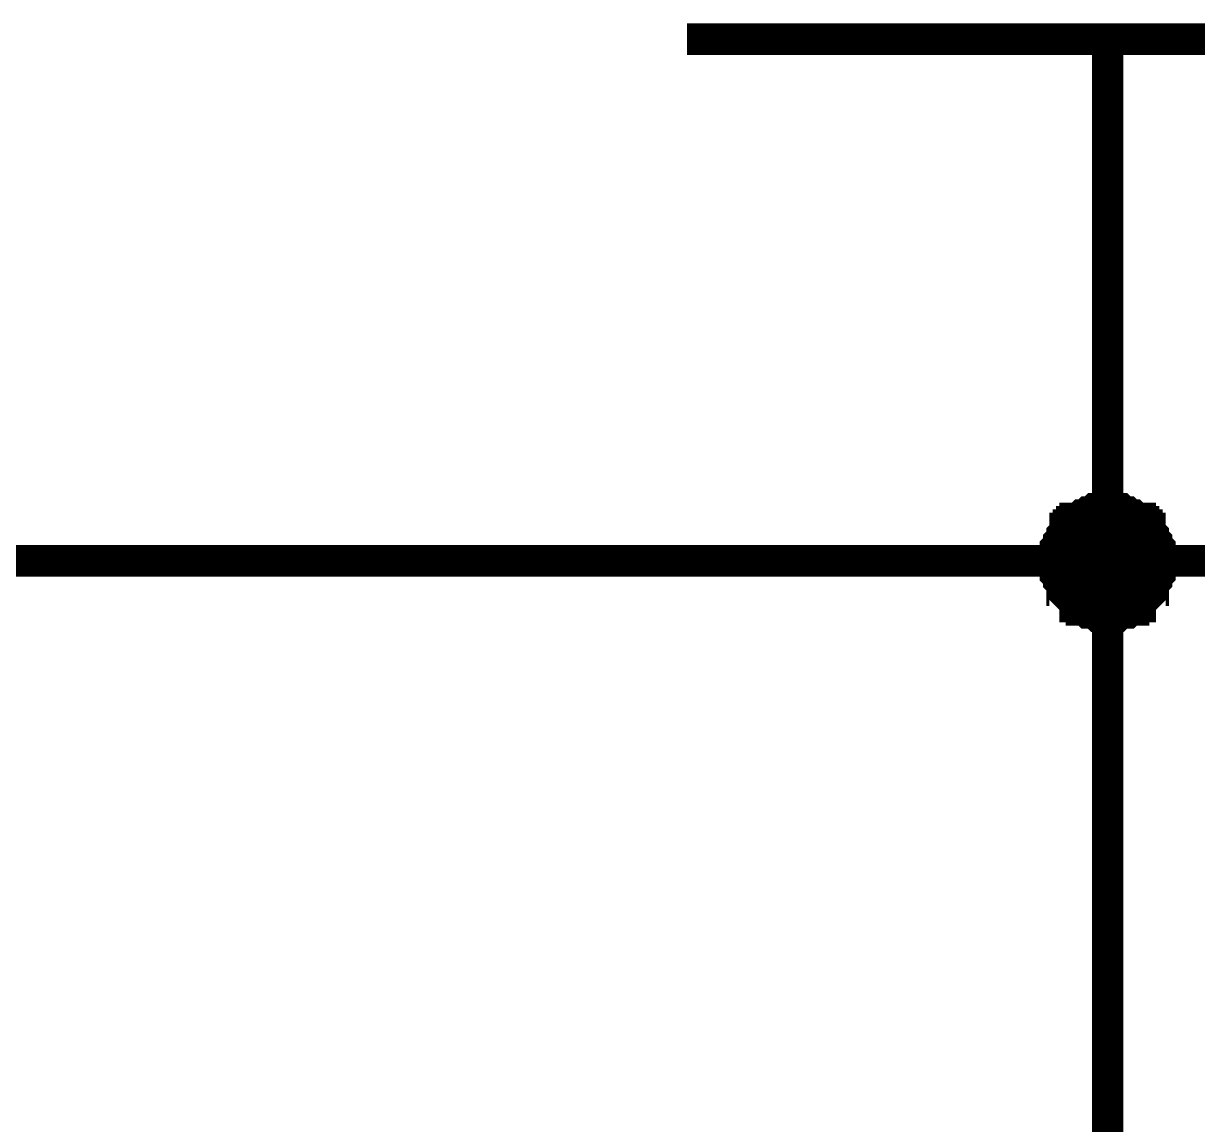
# Model space of a CAD drawing. Extents: x 260 to 1101, y 70 to 664.
# Drawn here: x 793.71 to 804.89, y 476.43 to 486.92 of the extents above; entities that cross this region are included whole.
import ezdxf

# ---------------------------------------------------------------- set-up
doc = ezdxf.new("R2010")
doc.units = 0
doc.header["$MEASUREMENT"] = 0
doc.layers.add('Sheet', color=255, linetype='CONTINUOUS')

msp = doc.modelspace()

# ---------------------------------------------------------------- linework, layer by layer
at = {"layer": 'Sheet'}
for points, const_width in [([(800.03, 486.768), (808.042, 486.768)], 0.3), ([(804.036, 486.768), (804.036, 484.282)], 0.3), ([(771.551, 484.282), (776.551, 484.282), (776.551, 481.797), (804.036, 481.797), (816.521, 481.797), (816.521, 456.788), (844.005, 456.788)], 0.3), ([(804.036, 484.282), (804.036, 481.797)], 0.3), ([(803.539, 481.797), (803.539, 481.828), (803.539, 481.859), (803.539, 481.859), (803.539, 481.89), (803.539, 481.921), (803.57, 481.952), (803.57, 481.983), (803.57, 481.983), (803.601, 482.014), (803.601, 482.045), (803.601, 482.045), (803.632, 482.076), (803.632, 482.108), (803.663, 482.108), (803.663, 482.139), (803.694, 482.139), (803.694, 482.17), (803.725, 482.17), (803.725, 482.201), (803.757, 482.201), (803.788, 482.232), (803.788, 482.232), (803.819, 482.232), (803.85, 482.263), (803.85, 482.263), (803.881, 482.263), (803.912, 482.294), (803.943, 482.294), (803.974, 482.294), (803.974, 482.294), (804.005, 482.294), (804.036, 482.294)], 0.3), ([(803.539, 481.797), (803.539, 481.828), (803.539, 481.859), (803.539, 481.859), (803.539, 481.89), (803.539, 481.921), (803.57, 481.952), (803.57, 481.983), (803.57, 481.983), (803.601, 482.014), (803.601, 482.045), (803.601, 482.045), (803.632, 482.076), (803.632, 482.108), (803.663, 482.108), (803.663, 482.139), (803.694, 482.139), (803.694, 482.17), (803.725, 482.17), (803.725, 482.201), (803.757, 482.201), (803.788, 482.232), (803.788, 482.232), (803.819, 482.232), (803.85, 482.263), (803.85, 482.263), (803.881, 482.263), (803.912, 482.294), (803.943, 482.294), (803.974, 482.294), (803.974, 482.294), (804.005, 482.294), (804.036, 482.294)], 0.3), ([(803.539, 481.797), (803.539, 481.828), (803.539, 481.859), (803.539, 481.859), (803.539, 481.89), (803.539, 481.921), (803.57, 481.952), (803.57, 481.983), (803.57, 481.983), (803.601, 482.014), (803.601, 482.045), (803.601, 482.045), (803.632, 482.076), (803.632, 482.108), (803.663, 482.108), (803.663, 482.139), (803.694, 482.139), (803.694, 482.17), (803.725, 482.17), (803.725, 482.201), (803.757, 482.201), (803.788, 482.232), (803.788, 482.232), (803.819, 482.232), (803.85, 482.263), (803.85, 482.263), (803.881, 482.263), (803.912, 482.294), (803.943, 482.294), (803.974, 482.294), (803.974, 482.294), (804.005, 482.294), (804.036, 482.294)], 0.3), ([(803.539, 481.797), (803.539, 481.828), (803.539, 481.859), (803.539, 481.859), (803.539, 481.89), (803.539, 481.921), (803.57, 481.952), (803.57, 481.983), (803.57, 481.983), (803.601, 482.014), (803.601, 482.045), (803.601, 482.045), (803.632, 482.076), (803.632, 482.108), (803.663, 482.108), (803.663, 482.139), (803.694, 482.139), (803.694, 482.17), (803.725, 482.17), (803.725, 482.201), (803.757, 482.201), (803.788, 482.232), (803.788, 482.232), (803.819, 482.232), (803.85, 482.263), (803.85, 482.263), (803.881, 482.263), (803.912, 482.294), (803.943, 482.294), (803.974, 482.294), (803.974, 482.294), (804.005, 482.294), (804.036, 482.294)], 0.3), ([(803.539, 481.797), (803.539, 481.828), (803.539, 481.859), (803.539, 481.859), (803.539, 481.89), (803.539, 481.921), (803.57, 481.952), (803.57, 481.983), (803.57, 481.983), (803.601, 482.014), (803.601, 482.045), (803.601, 482.045), (803.632, 482.076), (803.632, 482.108), (803.663, 482.108), (803.663, 482.139), (803.694, 482.139), (803.694, 482.17), (803.725, 482.17), (803.725, 482.201), (803.757, 482.201), (803.788, 482.232), (803.788, 482.232), (803.819, 482.232), (803.85, 482.263), (803.85, 482.263), (803.881, 482.263), (803.912, 482.294), (803.943, 482.294), (803.974, 482.294), (803.974, 482.294), (804.005, 482.294), (804.036, 482.294)], 0.3), ([(803.539, 481.797), (803.539, 481.828), (803.539, 481.859), (803.539, 481.859), (803.539, 481.89), (803.539, 481.921), (803.57, 481.952), (803.57, 481.983), (803.57, 481.983), (803.601, 482.014), (803.601, 482.045), (803.601, 482.045), (803.632, 482.076), (803.632, 482.108), (803.663, 482.108), (803.663, 482.139), (803.694, 482.139), (803.694, 482.17), (803.725, 482.17), (803.725, 482.201), (803.757, 482.201), (803.788, 482.232), (803.788, 482.232), (803.819, 482.232), (803.85, 482.263), (803.85, 482.263), (803.881, 482.263), (803.912, 482.294), (803.943, 482.294), (803.974, 482.294), (803.974, 482.294), (804.005, 482.294), (804.036, 482.294)], 0.3), ([(804.036, 482.294), (804.036, 482.294)], 0.3), ([(804.036, 482.294), (804.067, 482.294), (804.098, 482.294), (804.098, 482.294), (804.129, 482.294), (804.16, 482.294), (804.191, 482.263), (804.222, 482.263), (804.222, 482.263), (804.253, 482.232), (804.284, 482.232), (804.284, 482.232), (804.316, 482.201), (804.347, 482.201), (804.347, 482.17), (804.378, 482.17), (804.378, 482.139), (804.409, 482.139), (804.409, 482.108), (804.44, 482.108), (804.44, 482.076), (804.471, 482.045), (804.471, 482.045), (804.471, 482.014), (804.502, 481.983), (804.502, 481.983), (804.502, 481.952), (804.533, 481.921), (804.533, 481.89), (804.533, 481.859), (804.533, 481.859), (804.533, 481.828), (804.533, 481.797)], 0.3), ([(804.036, 482.294), (804.036, 482.294)], 0.3), ([(804.036, 482.294), (804.067, 482.294), (804.098, 482.294), (804.098, 482.294), (804.129, 482.294), (804.16, 482.294), (804.191, 482.263), (804.222, 482.263), (804.222, 482.263), (804.253, 482.232), (804.284, 482.232), (804.284, 482.232), (804.316, 482.201), (804.347, 482.201), (804.347, 482.17), (804.378, 482.17), (804.378, 482.139), (804.409, 482.139), (804.409, 482.108), (804.44, 482.108), (804.44, 482.076), (804.471, 482.045), (804.471, 482.045), (804.471, 482.014), (804.502, 481.983), (804.502, 481.983), (804.502, 481.952), (804.533, 481.921), (804.533, 481.89), (804.533, 481.859), (804.533, 481.859), (804.533, 481.828), (804.533, 481.797)], 0.3), ([(804.036, 482.294), (804.036, 482.294)], 0.3), ([(804.036, 482.294), (804.067, 482.294), (804.098, 482.294), (804.098, 482.294), (804.129, 482.294), (804.16, 482.294), (804.191, 482.263), (804.222, 482.263), (804.222, 482.263), (804.253, 482.232), (804.284, 482.232), (804.284, 482.232), (804.316, 482.201), (804.347, 482.201), (804.347, 482.17), (804.378, 482.17), (804.378, 482.139), (804.409, 482.139), (804.409, 482.108), (804.44, 482.108), (804.44, 482.076), (804.471, 482.045), (804.471, 482.045), (804.471, 482.014), (804.502, 481.983), (804.502, 481.983), (804.502, 481.952), (804.533, 481.921), (804.533, 481.89), (804.533, 481.859), (804.533, 481.859), (804.533, 481.828), (804.533, 481.797)], 0.3), ([(804.036, 482.294), (804.036, 482.294)], 0.3), ([(804.036, 482.294), (804.067, 482.294), (804.098, 482.294), (804.098, 482.294), (804.129, 482.294), (804.16, 482.294), (804.191, 482.263), (804.222, 482.263), (804.222, 482.263), (804.253, 482.232), (804.284, 482.232), (804.284, 482.232), (804.316, 482.201), (804.347, 482.201), (804.347, 482.17), (804.378, 482.17), (804.378, 482.139), (804.409, 482.139), (804.409, 482.108), (804.44, 482.108), (804.44, 482.076), (804.471, 482.045), (804.471, 482.045), (804.471, 482.014), (804.502, 481.983), (804.502, 481.983), (804.502, 481.952), (804.533, 481.921), (804.533, 481.89), (804.533, 481.859), (804.533, 481.859), (804.533, 481.828), (804.533, 481.797)], 0.3), ([(804.036, 482.294), (804.036, 482.294)], 0.3), ([(804.036, 482.294), (804.067, 482.294), (804.098, 482.294), (804.098, 482.294), (804.129, 482.294), (804.16, 482.294), (804.191, 482.263), (804.222, 482.263), (804.222, 482.263), (804.253, 482.232), (804.284, 482.232), (804.284, 482.232), (804.316, 482.201), (804.347, 482.201), (804.347, 482.17), (804.378, 482.17), (804.378, 482.139), (804.409, 482.139), (804.409, 482.108), (804.44, 482.108), (804.44, 482.076), (804.471, 482.045), (804.471, 482.045), (804.471, 482.014), (804.502, 481.983), (804.502, 481.983), (804.502, 481.952), (804.533, 481.921), (804.533, 481.89), (804.533, 481.859), (804.533, 481.859), (804.533, 481.828), (804.533, 481.797)], 0.3), ([(804.036, 482.294), (804.036, 482.294)], 0.3), ([(804.036, 482.294), (804.067, 482.294), (804.098, 482.294), (804.098, 482.294), (804.129, 482.294), (804.16, 482.294), (804.191, 482.263), (804.222, 482.263), (804.222, 482.263), (804.253, 482.232), (804.284, 482.232), (804.284, 482.232), (804.316, 482.201), (804.347, 482.201), (804.347, 482.17), (804.378, 482.17), (804.378, 482.139), (804.409, 482.139), (804.409, 482.108), (804.44, 482.108), (804.44, 482.076), (804.471, 482.045), (804.471, 482.045), (804.471, 482.014), (804.502, 481.983), (804.502, 481.983), (804.502, 481.952), (804.533, 481.921), (804.533, 481.89), (804.533, 481.859), (804.533, 481.859), (804.533, 481.828), (804.533, 481.797)], 0.3), ([(803.539, 481.797), (803.539, 481.828), (803.539, 481.859), (803.539, 481.859), (803.539, 481.89), (803.539, 481.921), (803.57, 481.952), (803.57, 481.983), (803.57, 481.983), (803.601, 482.014), (803.601, 482.045), (803.601, 482.045), (803.632, 482.076), (803.632, 482.108), (803.663, 482.108), (803.663, 482.139), (803.694, 482.139), (803.694, 482.17), (803.725, 482.17), (803.725, 482.201), (803.757, 482.201), (803.788, 482.232), (803.788, 482.232), (803.819, 482.232), (803.85, 482.263), (803.85, 482.263), (803.881, 482.263), (803.912, 482.294), (803.943, 482.294), (803.974, 482.294), (803.974, 482.294), (804.005, 482.294), (804.036, 482.294)], 0.0991), ([(803.539, 481.797), (803.539, 481.828), (803.539, 481.859), (803.539, 481.859), (803.539, 481.89), (803.539, 481.921), (803.57, 481.952), (803.57, 481.983), (803.57, 481.983), (803.601, 482.014), (803.601, 482.045), (803.601, 482.045), (803.632, 482.076), (803.632, 482.108), (803.663, 482.108), (803.663, 482.139), (803.694, 482.139), (803.694, 482.17), (803.725, 482.17), (803.725, 482.201), (803.757, 482.201), (803.788, 482.232), (803.788, 482.232), (803.819, 482.232), (803.85, 482.263), (803.85, 482.263), (803.881, 482.263), (803.912, 482.294), (803.943, 482.294), (803.974, 482.294), (803.974, 482.294), (804.005, 482.294), (804.036, 482.294)], 0.0991), ([(803.539, 481.797), (803.539, 481.828), (803.539, 481.859), (803.539, 481.859), (803.539, 481.89), (803.539, 481.921), (803.57, 481.952), (803.57, 481.983), (803.57, 481.983), (803.601, 482.014), (803.601, 482.045), (803.601, 482.045), (803.632, 482.076), (803.632, 482.108), (803.663, 482.108), (803.663, 482.139), (803.694, 482.139), (803.694, 482.17), (803.725, 482.17), (803.725, 482.201), (803.757, 482.201), (803.788, 482.232), (803.788, 482.232), (803.819, 482.232), (803.85, 482.263), (803.85, 482.263), (803.881, 482.263), (803.912, 482.294), (803.943, 482.294), (803.974, 482.294), (803.974, 482.294), (804.005, 482.294), (804.036, 482.294)], 0.0991), ([(803.539, 481.797), (803.539, 481.828), (803.539, 481.859), (803.539, 481.859), (803.539, 481.89), (803.539, 481.921), (803.57, 481.952), (803.57, 481.983), (803.57, 481.983), (803.601, 482.014), (803.601, 482.045), (803.601, 482.045), (803.632, 482.076), (803.632, 482.108), (803.663, 482.108), (803.663, 482.139), (803.694, 482.139), (803.694, 482.17), (803.725, 482.17), (803.725, 482.201), (803.757, 482.201), (803.788, 482.232), (803.788, 482.232), (803.819, 482.232), (803.85, 482.263), (803.85, 482.263), (803.881, 482.263), (803.912, 482.294), (803.943, 482.294), (803.974, 482.294), (803.974, 482.294), (804.005, 482.294), (804.036, 482.294)], 0.0991), ([(803.539, 481.797), (803.539, 481.828), (803.539, 481.859), (803.539, 481.859), (803.539, 481.89), (803.539, 481.921), (803.57, 481.952), (803.57, 481.983), (803.57, 481.983), (803.601, 482.014), (803.601, 482.045), (803.601, 482.045), (803.632, 482.076), (803.632, 482.108), (803.663, 482.108), (803.663, 482.139), (803.694, 482.139), (803.694, 482.17), (803.725, 482.17), (803.725, 482.201), (803.757, 482.201), (803.788, 482.232), (803.788, 482.232), (803.819, 482.232), (803.85, 482.263), (803.85, 482.263), (803.881, 482.263), (803.912, 482.294), (803.943, 482.294), (803.974, 482.294), (803.974, 482.294), (804.005, 482.294), (804.036, 482.294)], 0.0991), ([(803.539, 481.797), (803.539, 481.828), (803.539, 481.859), (803.539, 481.859), (803.539, 481.89), (803.539, 481.921), (803.57, 481.952), (803.57, 481.983), (803.57, 481.983), (803.601, 482.014), (803.601, 482.045), (803.601, 482.045), (803.632, 482.076), (803.632, 482.108), (803.663, 482.108), (803.663, 482.139), (803.694, 482.139), (803.694, 482.17), (803.725, 482.17), (803.725, 482.201), (803.757, 482.201), (803.788, 482.232), (803.788, 482.232), (803.819, 482.232), (803.85, 482.263), (803.85, 482.263), (803.881, 482.263), (803.912, 482.294), (803.943, 482.294), (803.974, 482.294), (803.974, 482.294), (804.005, 482.294), (804.036, 482.294)], 0.0991), ([(804.036, 482.294), (804.036, 482.294)], 0.0991), ([(804.036, 482.294), (804.067, 482.294), (804.098, 482.294), (804.098, 482.294), (804.129, 482.294), (804.16, 482.294), (804.191, 482.263), (804.222, 482.263), (804.222, 482.263), (804.253, 482.232), (804.284, 482.232), (804.284, 482.232), (804.316, 482.201), (804.347, 482.201), (804.347, 482.17), (804.378, 482.17), (804.378, 482.139), (804.409, 482.139), (804.409, 482.108), (804.44, 482.108), (804.44, 482.076), (804.471, 482.045), (804.471, 482.045), (804.471, 482.014), (804.502, 481.983), (804.502, 481.983), (804.502, 481.952), (804.533, 481.921), (804.533, 481.89), (804.533, 481.859), (804.533, 481.859), (804.533, 481.828), (804.533, 481.797)], 0.0991), ([(804.036, 482.294), (804.036, 482.294)], 0.0991), ([(804.036, 482.294), (804.067, 482.294), (804.098, 482.294), (804.098, 482.294), (804.129, 482.294), (804.16, 482.294), (804.191, 482.263), (804.222, 482.263), (804.222, 482.263), (804.253, 482.232), (804.284, 482.232), (804.284, 482.232), (804.316, 482.201), (804.347, 482.201), (804.347, 482.17), (804.378, 482.17), (804.378, 482.139), (804.409, 482.139), (804.409, 482.108), (804.44, 482.108), (804.44, 482.076), (804.471, 482.045), (804.471, 482.045), (804.471, 482.014), (804.502, 481.983), (804.502, 481.983), (804.502, 481.952), (804.533, 481.921), (804.533, 481.89), (804.533, 481.859), (804.533, 481.859), (804.533, 481.828), (804.533, 481.797)], 0.0991), ([(804.036, 482.294), (804.036, 482.294)], 0.0991), ([(804.036, 482.294), (804.067, 482.294), (804.098, 482.294), (804.098, 482.294), (804.129, 482.294), (804.16, 482.294), (804.191, 482.263), (804.222, 482.263), (804.222, 482.263), (804.253, 482.232), (804.284, 482.232), (804.284, 482.232), (804.316, 482.201), (804.347, 482.201), (804.347, 482.17), (804.378, 482.17), (804.378, 482.139), (804.409, 482.139), (804.409, 482.108), (804.44, 482.108), (804.44, 482.076), (804.471, 482.045), (804.471, 482.045), (804.471, 482.014), (804.502, 481.983), (804.502, 481.983), (804.502, 481.952), (804.533, 481.921), (804.533, 481.89), (804.533, 481.859), (804.533, 481.859), (804.533, 481.828), (804.533, 481.797)], 0.0991), ([(804.036, 482.294), (804.036, 482.294)], 0.0991), ([(804.036, 482.294), (804.067, 482.294), (804.098, 482.294), (804.098, 482.294), (804.129, 482.294), (804.16, 482.294), (804.191, 482.263), (804.222, 482.263), (804.222, 482.263), (804.253, 482.232), (804.284, 482.232), (804.284, 482.232), (804.316, 482.201), (804.347, 482.201), (804.347, 482.17), (804.378, 482.17), (804.378, 482.139), (804.409, 482.139), (804.409, 482.108), (804.44, 482.108), (804.44, 482.076), (804.471, 482.045), (804.471, 482.045), (804.471, 482.014), (804.502, 481.983), (804.502, 481.983), (804.502, 481.952), (804.533, 481.921), (804.533, 481.89), (804.533, 481.859), (804.533, 481.859), (804.533, 481.828), (804.533, 481.797)], 0.0991), ([(804.036, 482.294), (804.036, 482.294)], 0.0991), ([(804.036, 482.294), (804.067, 482.294), (804.098, 482.294), (804.098, 482.294), (804.129, 482.294), (804.16, 482.294), (804.191, 482.263), (804.222, 482.263), (804.222, 482.263), (804.253, 482.232), (804.284, 482.232), (804.284, 482.232), (804.316, 482.201), (804.347, 482.201), (804.347, 482.17), (804.378, 482.17), (804.378, 482.139), (804.409, 482.139), (804.409, 482.108), (804.44, 482.108), (804.44, 482.076), (804.471, 482.045), (804.471, 482.045), (804.471, 482.014), (804.502, 481.983), (804.502, 481.983), (804.502, 481.952), (804.533, 481.921), (804.533, 481.89), (804.533, 481.859), (804.533, 481.859), (804.533, 481.828), (804.533, 481.797)], 0.0991), ([(804.036, 482.294), (804.036, 482.294)], 0.0991), ([(804.036, 482.294), (804.067, 482.294), (804.098, 482.294), (804.098, 482.294), (804.129, 482.294), (804.16, 482.294), (804.191, 482.263), (804.222, 482.263), (804.222, 482.263), (804.253, 482.232), (804.284, 482.232), (804.284, 482.232), (804.316, 482.201), (804.347, 482.201), (804.347, 482.17), (804.378, 482.17), (804.378, 482.139), (804.409, 482.139), (804.409, 482.108), (804.44, 482.108), (804.44, 482.076), (804.471, 482.045), (804.471, 482.045), (804.471, 482.014), (804.502, 481.983), (804.502, 481.983), (804.502, 481.952), (804.533, 481.921), (804.533, 481.89), (804.533, 481.859), (804.533, 481.859), (804.533, 481.828), (804.533, 481.797)], 0.0991), ([(804.036, 481.269), (804.005, 481.269), (803.974, 481.269), (803.974, 481.269), (803.943, 481.269), (803.912, 481.3), (803.881, 481.3), (803.85, 481.3), (803.85, 481.3), (803.819, 481.331), (803.788, 481.331), (803.788, 481.362), (803.757, 481.362), (803.725, 481.362), (803.725, 481.393), (803.694, 481.424), (803.694, 481.424), (803.663, 481.455), (803.663, 481.455), (803.632, 481.486), (803.632, 481.517), (803.601, 481.517), (803.601, 481.548), (803.601, 481.579), (803.57, 481.61), (803.57, 481.61), (803.57, 481.642), (803.539, 481.673), (803.539, 481.704), (803.539, 481.735), (803.539, 481.735), (803.539, 481.766), (803.539, 481.797)], 0.3), ([(803.539, 481.797), (803.539, 481.797)], 0.3), ([(804.036, 481.269), (804.005, 481.269), (803.974, 481.269), (803.974, 481.269), (803.943, 481.269), (803.912, 481.3), (803.881, 481.3), (803.85, 481.3), (803.85, 481.3), (803.819, 481.331), (803.788, 481.331), (803.788, 481.362), (803.757, 481.362), (803.725, 481.362), (803.725, 481.393), (803.694, 481.424), (803.694, 481.424), (803.663, 481.455), (803.663, 481.455), (803.632, 481.486), (803.632, 481.517), (803.601, 481.517), (803.601, 481.548), (803.601, 481.579), (803.57, 481.61), (803.57, 481.61), (803.57, 481.642), (803.539, 481.673), (803.539, 481.704), (803.539, 481.735), (803.539, 481.735), (803.539, 481.766), (803.539, 481.797)], 0.3), ([(803.539, 481.797), (803.539, 481.797)], 0.3), ([(804.036, 481.269), (804.005, 481.269), (803.974, 481.269), (803.974, 481.269), (803.943, 481.269), (803.912, 481.3), (803.881, 481.3), (803.85, 481.3), (803.85, 481.3), (803.819, 481.331), (803.788, 481.331), (803.788, 481.362), (803.757, 481.362), (803.725, 481.362), (803.725, 481.393), (803.694, 481.424), (803.694, 481.424), (803.663, 481.455), (803.663, 481.455), (803.632, 481.486), (803.632, 481.517), (803.601, 481.517), (803.601, 481.548), (803.601, 481.579), (803.57, 481.61), (803.57, 481.61), (803.57, 481.642), (803.539, 481.673), (803.539, 481.704), (803.539, 481.735), (803.539, 481.735), (803.539, 481.766), (803.539, 481.797)], 0.3), ([(803.539, 481.797), (803.539, 481.797)], 0.3), ([(804.036, 481.269), (804.005, 481.269), (803.974, 481.269), (803.974, 481.269), (803.943, 481.269), (803.912, 481.3), (803.881, 481.3), (803.85, 481.3), (803.85, 481.3), (803.819, 481.331), (803.788, 481.331), (803.788, 481.362), (803.757, 481.362), (803.725, 481.362), (803.725, 481.393), (803.694, 481.424), (803.694, 481.424), (803.663, 481.455), (803.663, 481.455), (803.632, 481.486), (803.632, 481.517), (803.601, 481.517), (803.601, 481.548), (803.601, 481.579), (803.57, 481.61), (803.57, 481.61), (803.57, 481.642), (803.539, 481.673), (803.539, 481.704), (803.539, 481.735), (803.539, 481.735), (803.539, 481.766), (803.539, 481.797)], 0.3), ([(803.539, 481.797), (803.539, 481.797)], 0.3), ([(804.036, 481.269), (804.005, 481.269), (803.974, 481.269), (803.974, 481.269), (803.943, 481.269), (803.912, 481.3), (803.881, 481.3), (803.85, 481.3), (803.85, 481.3), (803.819, 481.331), (803.788, 481.331), (803.788, 481.362), (803.757, 481.362), (803.725, 481.362), (803.725, 481.393), (803.694, 481.424), (803.694, 481.424), (803.663, 481.455), (803.663, 481.455), (803.632, 481.486), (803.632, 481.517), (803.601, 481.517), (803.601, 481.548), (803.601, 481.579), (803.57, 481.61), (803.57, 481.61), (803.57, 481.642), (803.539, 481.673), (803.539, 481.704), (803.539, 481.735), (803.539, 481.735), (803.539, 481.766), (803.539, 481.797)], 0.3), ([(803.539, 481.797), (803.539, 481.797)], 0.3), ([(804.036, 481.269), (804.005, 481.269), (803.974, 481.269), (803.974, 481.269), (803.943, 481.269), (803.912, 481.3), (803.881, 481.3), (803.85, 481.3), (803.85, 481.3), (803.819, 481.331), (803.788, 481.331), (803.788, 481.362), (803.757, 481.362), (803.725, 481.362), (803.725, 481.393), (803.694, 481.424), (803.694, 481.424), (803.663, 481.455), (803.663, 481.455), (803.632, 481.486), (803.632, 481.517), (803.601, 481.517), (803.601, 481.548), (803.601, 481.579), (803.57, 481.61), (803.57, 481.61), (803.57, 481.642), (803.539, 481.673), (803.539, 481.704), (803.539, 481.735), (803.539, 481.735), (803.539, 481.766), (803.539, 481.797)], 0.3), ([(803.539, 481.797), (803.539, 481.797)], 0.3), ([(804.036, 478.286), (804.036, 481.797)], 0.3), ([(804.533, 481.797), (804.533, 481.766), (804.533, 481.735), (804.533, 481.735), (804.533, 481.704), (804.533, 481.673), (804.502, 481.642), (804.502, 481.61), (804.502, 481.61), (804.471, 481.579), (804.471, 481.548), (804.471, 481.517), (804.44, 481.517), (804.44, 481.486), (804.409, 481.455), (804.409, 481.455), (804.378, 481.424), (804.378, 481.424), (804.347, 481.393), (804.347, 481.362), (804.316, 481.362), (804.284, 481.362), (804.284, 481.331), (804.253, 481.331), (804.222, 481.3), (804.222, 481.3), (804.191, 481.3), (804.16, 481.3), (804.129, 481.269), (804.098, 481.269), (804.098, 481.269), (804.067, 481.269), (804.036, 481.269)], 0.3), ([(804.533, 481.797), (804.533, 481.766), (804.533, 481.735), (804.533, 481.735), (804.533, 481.704), (804.533, 481.673), (804.502, 481.642), (804.502, 481.61), (804.502, 481.61), (804.471, 481.579), (804.471, 481.548), (804.471, 481.517), (804.44, 481.517), (804.44, 481.486), (804.409, 481.455), (804.409, 481.455), (804.378, 481.424), (804.378, 481.424), (804.347, 481.393), (804.347, 481.362), (804.316, 481.362), (804.284, 481.362), (804.284, 481.331), (804.253, 481.331), (804.222, 481.3), (804.222, 481.3), (804.191, 481.3), (804.16, 481.3), (804.129, 481.269), (804.098, 481.269), (804.098, 481.269), (804.067, 481.269), (804.036, 481.269)], 0.3), ([(804.533, 481.797), (804.533, 481.766), (804.533, 481.735), (804.533, 481.735), (804.533, 481.704), (804.533, 481.673), (804.502, 481.642), (804.502, 481.61), (804.502, 481.61), (804.471, 481.579), (804.471, 481.548), (804.471, 481.517), (804.44, 481.517), (804.44, 481.486), (804.409, 481.455), (804.409, 481.455), (804.378, 481.424), (804.378, 481.424), (804.347, 481.393), (804.347, 481.362), (804.316, 481.362), (804.284, 481.362), (804.284, 481.331), (804.253, 481.331), (804.222, 481.3), (804.222, 481.3), (804.191, 481.3), (804.16, 481.3), (804.129, 481.269), (804.098, 481.269), (804.098, 481.269), (804.067, 481.269), (804.036, 481.269)], 0.3), ([(804.533, 481.797), (804.533, 481.766), (804.533, 481.735), (804.533, 481.735), (804.533, 481.704), (804.533, 481.673), (804.502, 481.642), (804.502, 481.61), (804.502, 481.61), (804.471, 481.579), (804.471, 481.548), (804.471, 481.517), (804.44, 481.517), (804.44, 481.486), (804.409, 481.455), (804.409, 481.455), (804.378, 481.424), (804.378, 481.424), (804.347, 481.393), (804.347, 481.362), (804.316, 481.362), (804.284, 481.362), (804.284, 481.331), (804.253, 481.331), (804.222, 481.3), (804.222, 481.3), (804.191, 481.3), (804.16, 481.3), (804.129, 481.269), (804.098, 481.269), (804.098, 481.269), (804.067, 481.269), (804.036, 481.269)], 0.3), ([(804.533, 481.797), (804.533, 481.766), (804.533, 481.735), (804.533, 481.735), (804.533, 481.704), (804.533, 481.673), (804.502, 481.642), (804.502, 481.61), (804.502, 481.61), (804.471, 481.579), (804.471, 481.548), (804.471, 481.517), (804.44, 481.517), (804.44, 481.486), (804.409, 481.455), (804.409, 481.455), (804.378, 481.424), (804.378, 481.424), (804.347, 481.393), (804.347, 481.362), (804.316, 481.362), (804.284, 481.362), (804.284, 481.331), (804.253, 481.331), (804.222, 481.3), (804.222, 481.3), (804.191, 481.3), (804.16, 481.3), (804.129, 481.269), (804.098, 481.269), (804.098, 481.269), (804.067, 481.269), (804.036, 481.269)], 0.3), ([(804.533, 481.797), (804.533, 481.766), (804.533, 481.735), (804.533, 481.735), (804.533, 481.704), (804.533, 481.673), (804.502, 481.642), (804.502, 481.61), (804.502, 481.61), (804.471, 481.579), (804.471, 481.548), (804.471, 481.517), (804.44, 481.517), (804.44, 481.486), (804.409, 481.455), (804.409, 481.455), (804.378, 481.424), (804.378, 481.424), (804.347, 481.393), (804.347, 481.362), (804.316, 481.362), (804.284, 481.362), (804.284, 481.331), (804.253, 481.331), (804.222, 481.3), (804.222, 481.3), (804.191, 481.3), (804.16, 481.3), (804.129, 481.269), (804.098, 481.269), (804.098, 481.269), (804.067, 481.269), (804.036, 481.269)], 0.3), ([(804.533, 481.797), (804.533, 481.797), (804.533, 481.797), (804.533, 481.797), (804.533, 481.797), (804.533, 481.797), (804.533, 481.797), (804.533, 481.797), (804.533, 481.797), (804.533, 481.797), (804.533, 481.797), (804.533, 481.797), (804.533, 481.797), (804.533, 481.797), (804.533, 481.797), (804.533, 481.797), (804.533, 481.797), (804.533, 481.797), (804.533, 481.797), (804.533, 481.797), (804.533, 481.797), (804.533, 481.797), (804.533, 481.797), (804.533, 481.797), (804.533, 481.797), (804.533, 481.797), (804.533, 481.797), (804.533, 481.797), (804.533, 481.797), (804.533, 481.797), (804.533, 481.797), (804.533, 481.797), (804.533, 481.797)], 0.3), ([(804.533, 481.797), (804.533, 481.797)], 0.3), ([(804.533, 481.797), (804.533, 481.797), (804.533, 481.797), (804.533, 481.797), (804.533, 481.797), (804.533, 481.797), (804.533, 481.797), (804.533, 481.797), (804.533, 481.797), (804.533, 481.797), (804.533, 481.797), (804.533, 481.797), (804.533, 481.797), (804.533, 481.797), (804.533, 481.797), (804.533, 481.797), (804.533, 481.797), (804.533, 481.797), (804.533, 481.797), (804.533, 481.797), (804.533, 481.797), (804.533, 481.797), (804.533, 481.797), (804.533, 481.797), (804.533, 481.797), (804.533, 481.797), (804.533, 481.797), (804.533, 481.797), (804.533, 481.797), (804.533, 481.797), (804.533, 481.797), (804.533, 481.797), (804.533, 481.797)], 0.3), ([(804.533, 481.797), (804.533, 481.797)], 0.3), ([(804.533, 481.797), (804.533, 481.797), (804.533, 481.797), (804.533, 481.797), (804.533, 481.797), (804.533, 481.797), (804.533, 481.797), (804.533, 481.797), (804.533, 481.797), (804.533, 481.797), (804.533, 481.797), (804.533, 481.797), (804.533, 481.797), (804.533, 481.797), (804.533, 481.797), (804.533, 481.797), (804.533, 481.797), (804.533, 481.797), (804.533, 481.797), (804.533, 481.797), (804.533, 481.797), (804.533, 481.797), (804.533, 481.797), (804.533, 481.797), (804.533, 481.797), (804.533, 481.797), (804.533, 481.797), (804.533, 481.797), (804.533, 481.797), (804.533, 481.797), (804.533, 481.797), (804.533, 481.797), (804.533, 481.797)], 0.3), ([(804.533, 481.797), (804.533, 481.797)], 0.3), ([(804.533, 481.797), (804.533, 481.797), (804.533, 481.797), (804.533, 481.797), (804.533, 481.797), (804.533, 481.797), (804.533, 481.797), (804.533, 481.797), (804.533, 481.797), (804.533, 481.797), (804.533, 481.797), (804.533, 481.797), (804.533, 481.797), (804.533, 481.797), (804.533, 481.797), (804.533, 481.797), (804.533, 481.797), (804.533, 481.797), (804.533, 481.797), (804.533, 481.797), (804.533, 481.797), (804.533, 481.797), (804.533, 481.797), (804.533, 481.797), (804.533, 481.797), (804.533, 481.797), (804.533, 481.797), (804.533, 481.797), (804.533, 481.797), (804.533, 481.797), (804.533, 481.797), (804.533, 481.797), (804.533, 481.797)], 0.3), ([(804.533, 481.797), (804.533, 481.797)], 0.3), ([(804.533, 481.797), (804.533, 481.797), (804.533, 481.797), (804.533, 481.797), (804.533, 481.797), (804.533, 481.797), (804.533, 481.797), (804.533, 481.797), (804.533, 481.797), (804.533, 481.797), (804.533, 481.797), (804.533, 481.797), (804.533, 481.797), (804.533, 481.797), (804.533, 481.797), (804.533, 481.797), (804.533, 481.797), (804.533, 481.797), (804.533, 481.797), (804.533, 481.797), (804.533, 481.797), (804.533, 481.797), (804.533, 481.797), (804.533, 481.797), (804.533, 481.797), (804.533, 481.797), (804.533, 481.797), (804.533, 481.797), (804.533, 481.797), (804.533, 481.797), (804.533, 481.797), (804.533, 481.797), (804.533, 481.797)], 0.3), ([(804.533, 481.797), (804.533, 481.797)], 0.3), ([(804.533, 481.797), (804.533, 481.797), (804.533, 481.797), (804.533, 481.797), (804.533, 481.797), (804.533, 481.797), (804.533, 481.797), (804.533, 481.797), (804.533, 481.797), (804.533, 481.797), (804.533, 481.797), (804.533, 481.797), (804.533, 481.797), (804.533, 481.797), (804.533, 481.797), (804.533, 481.797), (804.533, 481.797), (804.533, 481.797), (804.533, 481.797), (804.533, 481.797), (804.533, 481.797), (804.533, 481.797), (804.533, 481.797), (804.533, 481.797), (804.533, 481.797), (804.533, 481.797), (804.533, 481.797), (804.533, 481.797), (804.533, 481.797), (804.533, 481.797), (804.533, 481.797), (804.533, 481.797), (804.533, 481.797)], 0.3), ([(804.533, 481.797), (804.533, 481.797)], 0.3), ([(804.036, 481.269), (804.005, 481.269), (803.974, 481.269), (803.974, 481.269), (803.943, 481.269), (803.912, 481.3), (803.881, 481.3), (803.85, 481.3), (803.85, 481.3), (803.819, 481.331), (803.788, 481.331), (803.788, 481.362), (803.757, 481.362), (803.725, 481.362), (803.725, 481.393), (803.694, 481.424), (803.694, 481.424), (803.663, 481.455), (803.663, 481.455), (803.632, 481.486), (803.632, 481.517), (803.601, 481.517), (803.601, 481.548), (803.601, 481.579), (803.57, 481.61), (803.57, 481.61), (803.57, 481.642), (803.539, 481.673), (803.539, 481.704), (803.539, 481.735), (803.539, 481.735), (803.539, 481.766), (803.539, 481.797)], 0.0991), ([(803.539, 481.797), (803.539, 481.797)], 0.0991), ([(804.036, 481.269), (804.005, 481.269), (803.974, 481.269), (803.974, 481.269), (803.943, 481.269), (803.912, 481.3), (803.881, 481.3), (803.85, 481.3), (803.85, 481.3), (803.819, 481.331), (803.788, 481.331), (803.788, 481.362), (803.757, 481.362), (803.725, 481.362), (803.725, 481.393), (803.694, 481.424), (803.694, 481.424), (803.663, 481.455), (803.663, 481.455), (803.632, 481.486), (803.632, 481.517), (803.601, 481.517), (803.601, 481.548), (803.601, 481.579), (803.57, 481.61), (803.57, 481.61), (803.57, 481.642), (803.539, 481.673), (803.539, 481.704), (803.539, 481.735), (803.539, 481.735), (803.539, 481.766), (803.539, 481.797)], 0.0991), ([(803.539, 481.797), (803.539, 481.797)], 0.0991), ([(804.036, 481.269), (804.005, 481.269), (803.974, 481.269), (803.974, 481.269), (803.943, 481.269), (803.912, 481.3), (803.881, 481.3), (803.85, 481.3), (803.85, 481.3), (803.819, 481.331), (803.788, 481.331), (803.788, 481.362), (803.757, 481.362), (803.725, 481.362), (803.725, 481.393), (803.694, 481.424), (803.694, 481.424), (803.663, 481.455), (803.663, 481.455), (803.632, 481.486), (803.632, 481.517), (803.601, 481.517), (803.601, 481.548), (803.601, 481.579), (803.57, 481.61), (803.57, 481.61), (803.57, 481.642), (803.539, 481.673), (803.539, 481.704), (803.539, 481.735), (803.539, 481.735), (803.539, 481.766), (803.539, 481.797)], 0.0991), ([(803.539, 481.797), (803.539, 481.797)], 0.0991), ([(804.036, 481.269), (804.005, 481.269), (803.974, 481.269), (803.974, 481.269), (803.943, 481.269), (803.912, 481.3), (803.881, 481.3), (803.85, 481.3), (803.85, 481.3), (803.819, 481.331), (803.788, 481.331), (803.788, 481.362), (803.757, 481.362), (803.725, 481.362), (803.725, 481.393), (803.694, 481.424), (803.694, 481.424), (803.663, 481.455), (803.663, 481.455), (803.632, 481.486), (803.632, 481.517), (803.601, 481.517), (803.601, 481.548), (803.601, 481.579), (803.57, 481.61), (803.57, 481.61), (803.57, 481.642), (803.539, 481.673), (803.539, 481.704), (803.539, 481.735), (803.539, 481.735), (803.539, 481.766), (803.539, 481.797)], 0.0991), ([(803.539, 481.797), (803.539, 481.797)], 0.0991), ([(804.036, 481.269), (804.005, 481.269), (803.974, 481.269), (803.974, 481.269), (803.943, 481.269), (803.912, 481.3), (803.881, 481.3), (803.85, 481.3), (803.85, 481.3), (803.819, 481.331), (803.788, 481.331), (803.788, 481.362), (803.757, 481.362), (803.725, 481.362), (803.725, 481.393), (803.694, 481.424), (803.694, 481.424), (803.663, 481.455), (803.663, 481.455), (803.632, 481.486), (803.632, 481.517), (803.601, 481.517), (803.601, 481.548), (803.601, 481.579), (803.57, 481.61), (803.57, 481.61), (803.57, 481.642), (803.539, 481.673), (803.539, 481.704), (803.539, 481.735), (803.539, 481.735), (803.539, 481.766), (803.539, 481.797)], 0.0991), ([(803.539, 481.797), (803.539, 481.797)], 0.0991), ([(804.036, 481.269), (804.005, 481.269), (803.974, 481.269), (803.974, 481.269), (803.943, 481.269), (803.912, 481.3), (803.881, 481.3), (803.85, 481.3), (803.85, 481.3), (803.819, 481.331), (803.788, 481.331), (803.788, 481.362), (803.757, 481.362), (803.725, 481.362), (803.725, 481.393), (803.694, 481.424), (803.694, 481.424), (803.663, 481.455), (803.663, 481.455), (803.632, 481.486), (803.632, 481.517), (803.601, 481.517), (803.601, 481.548), (803.601, 481.579), (803.57, 481.61), (803.57, 481.61), (803.57, 481.642), (803.539, 481.673), (803.539, 481.704), (803.539, 481.735), (803.539, 481.735), (803.539, 481.766), (803.539, 481.797)], 0.0991), ([(803.539, 481.797), (803.539, 481.797)], 0.0991), ([(804.533, 481.797), (804.533, 481.766), (804.533, 481.735), (804.533, 481.735), (804.533, 481.704), (804.533, 481.673), (804.502, 481.642), (804.502, 481.61), (804.502, 481.61), (804.471, 481.579), (804.471, 481.548), (804.471, 481.517), (804.44, 481.517), (804.44, 481.486), (804.409, 481.455), (804.409, 481.455), (804.378, 481.424), (804.378, 481.424), (804.347, 481.393), (804.347, 481.362), (804.316, 481.362), (804.284, 481.362), (804.284, 481.331), (804.253, 481.331), (804.222, 481.3), (804.222, 481.3), (804.191, 481.3), (804.16, 481.3), (804.129, 481.269), (804.098, 481.269), (804.098, 481.269), (804.067, 481.269), (804.036, 481.269)], 0.0991), ([(804.533, 481.797), (804.533, 481.766), (804.533, 481.735), (804.533, 481.735), (804.533, 481.704), (804.533, 481.673), (804.502, 481.642), (804.502, 481.61), (804.502, 481.61), (804.471, 481.579), (804.471, 481.548), (804.471, 481.517), (804.44, 481.517), (804.44, 481.486), (804.409, 481.455), (804.409, 481.455), (804.378, 481.424), (804.378, 481.424), (804.347, 481.393), (804.347, 481.362), (804.316, 481.362), (804.284, 481.362), (804.284, 481.331), (804.253, 481.331), (804.222, 481.3), (804.222, 481.3), (804.191, 481.3), (804.16, 481.3), (804.129, 481.269), (804.098, 481.269), (804.098, 481.269), (804.067, 481.269), (804.036, 481.269)], 0.0991), ([(804.533, 481.797), (804.533, 481.766), (804.533, 481.735), (804.533, 481.735), (804.533, 481.704), (804.533, 481.673), (804.502, 481.642), (804.502, 481.61), (804.502, 481.61), (804.471, 481.579), (804.471, 481.548), (804.471, 481.517), (804.44, 481.517), (804.44, 481.486), (804.409, 481.455), (804.409, 481.455), (804.378, 481.424), (804.378, 481.424), (804.347, 481.393), (804.347, 481.362), (804.316, 481.362), (804.284, 481.362), (804.284, 481.331), (804.253, 481.331), (804.222, 481.3), (804.222, 481.3), (804.191, 481.3), (804.16, 481.3), (804.129, 481.269), (804.098, 481.269), (804.098, 481.269), (804.067, 481.269), (804.036, 481.269)], 0.0991), ([(804.533, 481.797), (804.533, 481.766), (804.533, 481.735), (804.533, 481.735), (804.533, 481.704), (804.533, 481.673), (804.502, 481.642), (804.502, 481.61), (804.502, 481.61), (804.471, 481.579), (804.471, 481.548), (804.471, 481.517), (804.44, 481.517), (804.44, 481.486), (804.409, 481.455), (804.409, 481.455), (804.378, 481.424), (804.378, 481.424), (804.347, 481.393), (804.347, 481.362), (804.316, 481.362), (804.284, 481.362), (804.284, 481.331), (804.253, 481.331), (804.222, 481.3), (804.222, 481.3), (804.191, 481.3), (804.16, 481.3), (804.129, 481.269), (804.098, 481.269), (804.098, 481.269), (804.067, 481.269), (804.036, 481.269)], 0.0991), ([(804.533, 481.797), (804.533, 481.766), (804.533, 481.735), (804.533, 481.735), (804.533, 481.704), (804.533, 481.673), (804.502, 481.642), (804.502, 481.61), (804.502, 481.61), (804.471, 481.579), (804.471, 481.548), (804.471, 481.517), (804.44, 481.517), (804.44, 481.486), (804.409, 481.455), (804.409, 481.455), (804.378, 481.424), (804.378, 481.424), (804.347, 481.393), (804.347, 481.362), (804.316, 481.362), (804.284, 481.362), (804.284, 481.331), (804.253, 481.331), (804.222, 481.3), (804.222, 481.3), (804.191, 481.3), (804.16, 481.3), (804.129, 481.269), (804.098, 481.269), (804.098, 481.269), (804.067, 481.269), (804.036, 481.269)], 0.0991), ([(804.533, 481.797), (804.533, 481.766), (804.533, 481.735), (804.533, 481.735), (804.533, 481.704), (804.533, 481.673), (804.502, 481.642), (804.502, 481.61), (804.502, 481.61), (804.471, 481.579), (804.471, 481.548), (804.471, 481.517), (804.44, 481.517), (804.44, 481.486), (804.409, 481.455), (804.409, 481.455), (804.378, 481.424), (804.378, 481.424), (804.347, 481.393), (804.347, 481.362), (804.316, 481.362), (804.284, 481.362), (804.284, 481.331), (804.253, 481.331), (804.222, 481.3), (804.222, 481.3), (804.191, 481.3), (804.16, 481.3), (804.129, 481.269), (804.098, 481.269), (804.098, 481.269), (804.067, 481.269), (804.036, 481.269)], 0.0991), ([(804.533, 481.797), (804.533, 481.797), (804.533, 481.797), (804.533, 481.797), (804.533, 481.797), (804.533, 481.797), (804.533, 481.797), (804.533, 481.797), (804.533, 481.797), (804.533, 481.797), (804.533, 481.797), (804.533, 481.797), (804.533, 481.797), (804.533, 481.797), (804.533, 481.797), (804.533, 481.797), (804.533, 481.797), (804.533, 481.797), (804.533, 481.797), (804.533, 481.797), (804.533, 481.797), (804.533, 481.797), (804.533, 481.797), (804.533, 481.797), (804.533, 481.797), (804.533, 481.797), (804.533, 481.797), (804.533, 481.797), (804.533, 481.797), (804.533, 481.797), (804.533, 481.797), (804.533, 481.797), (804.533, 481.797)], 0.0991), ([(804.533, 481.797), (804.533, 481.797)], 0.0991), ([(804.533, 481.797), (804.533, 481.797), (804.533, 481.797), (804.533, 481.797), (804.533, 481.797), (804.533, 481.797), (804.533, 481.797), (804.533, 481.797), (804.533, 481.797), (804.533, 481.797), (804.533, 481.797), (804.533, 481.797), (804.533, 481.797), (804.533, 481.797), (804.533, 481.797), (804.533, 481.797), (804.533, 481.797), (804.533, 481.797), (804.533, 481.797), (804.533, 481.797), (804.533, 481.797), (804.533, 481.797), (804.533, 481.797), (804.533, 481.797), (804.533, 481.797), (804.533, 481.797), (804.533, 481.797), (804.533, 481.797), (804.533, 481.797), (804.533, 481.797), (804.533, 481.797), (804.533, 481.797), (804.533, 481.797)], 0.0991), ([(804.533, 481.797), (804.533, 481.797)], 0.0991), ([(804.533, 481.797), (804.533, 481.797), (804.533, 481.797), (804.533, 481.797), (804.533, 481.797), (804.533, 481.797), (804.533, 481.797), (804.533, 481.797), (804.533, 481.797), (804.533, 481.797), (804.533, 481.797), (804.533, 481.797), (804.533, 481.797), (804.533, 481.797), (804.533, 481.797), (804.533, 481.797), (804.533, 481.797), (804.533, 481.797), (804.533, 481.797), (804.533, 481.797), (804.533, 481.797), (804.533, 481.797), (804.533, 481.797), (804.533, 481.797), (804.533, 481.797), (804.533, 481.797), (804.533, 481.797), (804.533, 481.797), (804.533, 481.797), (804.533, 481.797), (804.533, 481.797), (804.533, 481.797), (804.533, 481.797)], 0.0991), ([(804.533, 481.797), (804.533, 481.797)], 0.0991), ([(804.533, 481.797), (804.533, 481.797), (804.533, 481.797), (804.533, 481.797), (804.533, 481.797), (804.533, 481.797), (804.533, 481.797), (804.533, 481.797), (804.533, 481.797), (804.533, 481.797), (804.533, 481.797), (804.533, 481.797), (804.533, 481.797), (804.533, 481.797), (804.533, 481.797), (804.533, 481.797), (804.533, 481.797), (804.533, 481.797), (804.533, 481.797), (804.533, 481.797), (804.533, 481.797), (804.533, 481.797), (804.533, 481.797), (804.533, 481.797), (804.533, 481.797), (804.533, 481.797), (804.533, 481.797), (804.533, 481.797), (804.533, 481.797), (804.533, 481.797), (804.533, 481.797), (804.533, 481.797), (804.533, 481.797)], 0.0991), ([(804.533, 481.797), (804.533, 481.797)], 0.0991), ([(804.533, 481.797), (804.533, 481.797), (804.533, 481.797), (804.533, 481.797), (804.533, 481.797), (804.533, 481.797), (804.533, 481.797), (804.533, 481.797), (804.533, 481.797), (804.533, 481.797), (804.533, 481.797), (804.533, 481.797), (804.533, 481.797), (804.533, 481.797), (804.533, 481.797), (804.533, 481.797), (804.533, 481.797), (804.533, 481.797), (804.533, 481.797), (804.533, 481.797), (804.533, 481.797), (804.533, 481.797), (804.533, 481.797), (804.533, 481.797), (804.533, 481.797), (804.533, 481.797), (804.533, 481.797), (804.533, 481.797), (804.533, 481.797), (804.533, 481.797), (804.533, 481.797), (804.533, 481.797), (804.533, 481.797)], 0.0991), ([(804.533, 481.797), (804.533, 481.797)], 0.0991), ([(804.533, 481.797), (804.533, 481.797), (804.533, 481.797), (804.533, 481.797), (804.533, 481.797), (804.533, 481.797), (804.533, 481.797), (804.533, 481.797), (804.533, 481.797), (804.533, 481.797), (804.533, 481.797), (804.533, 481.797), (804.533, 481.797), (804.533, 481.797), (804.533, 481.797), (804.533, 481.797), (804.533, 481.797), (804.533, 481.797), (804.533, 481.797), (804.533, 481.797), (804.533, 481.797), (804.533, 481.797), (804.533, 481.797), (804.533, 481.797), (804.533, 481.797), (804.533, 481.797), (804.533, 481.797), (804.533, 481.797), (804.533, 481.797), (804.533, 481.797), (804.533, 481.797), (804.533, 481.797), (804.533, 481.797)], 0.0991), ([(804.533, 481.797), (804.533, 481.797)], 0.0991), ([(804.036, 475.77), (804.036, 478.286)], 0.3)]:
    msp.add_lwpolyline(points, dxfattribs=dict(at, const_width=const_width))
at = {"layer": 'Sheet', "const_width": 0.508}
msp.add_lwpolyline([(803.809, 481.797, 1), (804.317, 481.797, 1)], format="xyb", close=True, dxfattribs=at)

doc.saveas('drawing.dxf')
